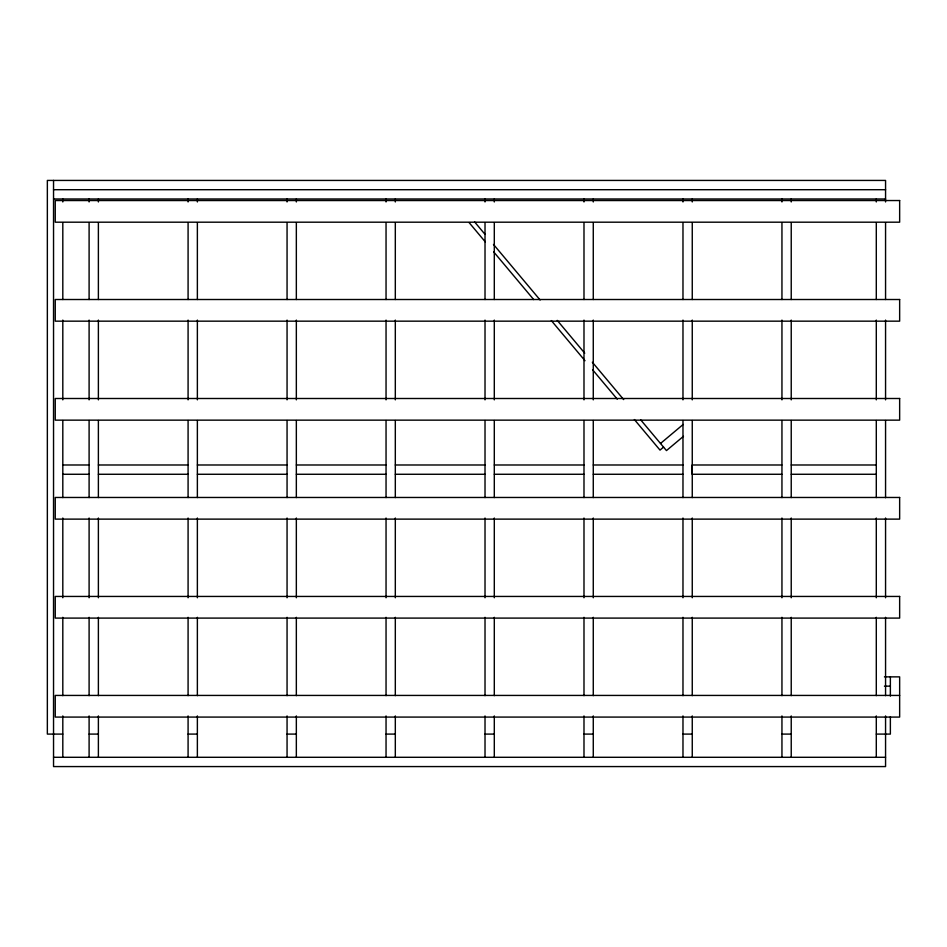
<?xml version="1.0" encoding="UTF-8"?>
<svg xmlns="http://www.w3.org/2000/svg" width="947" height="947" viewBox="0 0 947 947"><rect width="100%" height="100%" fill="white"/><g stroke="black" fill="none" stroke-linecap="round" stroke-linejoin="round"><path stroke-width="1.42" d="M660.509 443.468L683.166 424.457M663.563 447.114L660.012 450.097L634.372 419.545M683.462 436.318L666.463 450.583L640.776 419.959M53.541 189.708L885.563 189.708M53.541 198.988L885.563 198.988M62.81 464.989L89.101 464.989M98.381 464.989L188.086 464.989M197.367 464.989L287.059 464.989M296.34 464.989L386.045 464.989M395.313 464.989L485.018 464.989M494.298 464.989L583.991 464.989M593.272 464.989L682.976 464.989M781.843 464.989L692.15 464.989L692.15 474.269L781.843 474.269M791.23 464.989L876.295 464.989M62.81 474.269L89.101 474.269M98.381 474.269L188.086 474.269M197.367 474.269L287.059 474.269M296.34 474.269L386.045 474.269M395.313 474.269L485.018 474.269M494.298 474.269L583.991 474.269M593.272 474.269L682.976 474.269M791.23 474.269L876.295 474.269M884.451 676.868L899.65 676.868L899.65 717.08L55.246 717.08L55.246 695.429L899.65 695.429M884.451 686.149L890.369 686.149M62.81 734.091L47.35 734.091L47.35 180.427L885.563 180.427L885.563 201.948M89.101 734.091L98.381 734.091M188.086 734.091L197.367 734.091M287.059 734.091L296.34 734.091M386.045 734.091L395.313 734.091M485.018 734.091L494.298 734.091M583.991 734.091L593.272 734.091M682.976 734.091L692.257 734.091M781.95 734.091L791.23 734.091M876.295 734.091L890.369 734.091L890.369 716.654M53.541 757.292L885.563 757.292M474.589 221.906L485.042 234.371M493.482 244.421L540.121 299.998M557.215 320.37L584.749 353.195M592.349 362.239L623.682 399.587M469.144 222.64L485.29 241.876M493.707 251.914L533.717 299.595M551.332 320.583L584.997 360.7M592.585 369.756L617.278 399.172M890.369 676.868L890.369 696.104M885.563 222.628L885.563 299.512M885.563 320.098L885.563 399.859M885.563 420.539L885.563 497.708M885.563 518.021L885.563 597.77M885.563 617.314L885.563 695.654M885.563 715.932L885.563 766.573L53.541 766.573L53.541 180.427M876.295 198.988L876.295 201.948M876.295 222.628L876.295 299.512M876.295 320.098L876.295 399.859M876.295 420.539L876.295 497.577M876.295 518.021L876.295 597.77M876.295 617.314L876.295 695.654M876.295 715.932L876.295 757.292M791.23 198.988L791.23 201.948M791.23 222.628L791.23 299.512M791.23 320.098L791.23 399.859M791.23 420.539L791.23 497.577M791.23 518.021L791.23 597.77M791.23 617.314L791.23 695.654M791.23 715.932L791.23 757.292M781.95 198.988L781.95 201.948M781.95 222.628L781.95 299.512M781.95 320.098L781.95 399.859M781.95 420.539L781.95 497.577M781.95 518.021L781.95 597.77M781.95 617.314L781.95 695.654M781.95 715.932L781.95 757.292M692.257 198.988L692.257 201.948M692.257 222.628L692.257 299.512M692.257 320.098L692.257 399.859M692.257 420.539L692.257 497.577M692.257 518.021L692.257 597.77M692.257 617.314L692.257 695.654M692.257 715.932L692.257 757.292M682.976 198.988L682.976 201.948M682.976 222.628L682.976 299.512M682.976 320.098L682.976 399.859M682.976 420.539L682.976 497.577M682.976 518.021L682.976 597.77M682.976 617.314L682.976 695.654M682.976 715.932L682.976 757.292M593.272 198.988L593.272 201.948M593.272 222.628L593.272 299.512M593.272 320.098L593.272 399.859M593.272 420.539L593.272 497.577M593.272 518.021L593.272 597.77M593.272 617.314L593.272 695.654M593.272 715.932L593.272 757.292M583.991 198.988L583.991 201.948M583.991 222.628L583.991 299.512M583.991 320.098L583.991 399.859M583.991 420.539L583.991 497.577M583.991 518.021L583.991 597.77M583.991 617.314L583.991 695.654M583.991 715.932L583.991 757.292M494.298 198.988L494.298 201.948M494.298 222.628L494.298 299.512M494.298 320.098L494.298 399.859M494.298 420.539L494.298 497.577M494.298 518.021L494.298 597.77M494.298 617.314L494.298 695.654M494.298 715.932L494.298 757.292M485.018 198.988L485.018 201.948M485.018 222.628L485.018 299.512M485.018 320.098L485.018 399.859M485.018 420.539L485.018 497.577M485.018 518.021L485.018 597.77M485.018 617.314L485.018 695.654M485.018 715.932L485.018 757.292M395.313 198.988L395.313 201.948M395.313 222.628L395.313 299.512M395.313 320.098L395.313 399.859M395.313 420.539L395.313 497.577M395.313 518.021L395.313 597.77M395.313 617.314L395.313 695.654M395.313 715.932L395.313 757.292M386.045 198.988L386.045 201.948M386.045 222.628L386.045 299.512M386.045 320.098L386.045 399.859M386.045 420.539L386.045 497.577M386.045 518.021L386.045 597.77M386.045 617.314L386.045 695.654M386.045 715.932L386.045 757.292M296.34 198.988L296.34 201.948M296.34 222.628L296.34 299.512M296.34 320.098L296.34 399.859M296.34 420.539L296.34 497.577M296.34 518.021L296.34 597.77M296.34 617.314L296.34 695.654M296.34 715.932L296.34 757.292M287.059 198.988L287.059 201.948M287.059 222.628L287.059 299.512M287.059 320.098L287.059 399.859M287.059 420.539L287.059 497.577M287.059 518.021L287.059 597.77M287.059 617.314L287.059 695.654M287.059 715.932L287.059 757.292M197.367 198.988L197.367 201.948M197.367 222.628L197.367 299.512M197.367 320.098L197.367 399.859M197.367 420.539L197.367 497.577M197.367 518.021L197.367 597.77M197.367 617.314L197.367 695.654M197.367 715.932L197.367 757.292M188.086 198.988L188.086 201.948M188.086 222.628L188.086 299.512M188.086 320.098L188.086 399.859M188.086 420.539L188.086 497.577M188.086 518.021L188.086 597.77M188.086 617.314L188.086 695.654M188.086 715.932L188.086 757.292M98.381 198.988L98.381 201.948M98.381 222.628L98.381 299.512M98.381 320.098L98.381 399.859M98.381 420.539L98.381 497.577M98.381 518.021L98.381 597.77M98.381 617.314L98.381 695.654M98.381 715.932L98.381 757.292M89.101 198.988L89.101 201.948M89.101 222.628L89.101 299.512M89.101 320.098L89.101 399.859M89.101 420.539L89.101 497.577M89.101 518.021L89.101 597.77M89.101 617.314L89.101 695.654M89.101 715.932L89.101 757.292M62.81 198.988L62.81 201.948M62.81 222.628L62.81 299.512M62.81 320.098L62.81 399.859M62.81 420.539L62.81 497.577M62.81 518.021L62.81 597.77M62.81 617.314L62.81 695.654M62.81 715.932L62.81 757.292M899.65 200.539L55.246 200.539L55.246 222.19L899.65 222.19L899.65 200.539M899.65 299.512L55.246 299.512L55.246 321.163L899.65 321.163L899.65 299.512M899.65 398.498L55.246 398.498L55.246 420.148L899.65 420.148L899.65 398.498M899.65 497.471L55.246 497.471L55.246 519.122L899.65 519.122L899.65 497.471M899.65 596.444L55.246 596.444L55.246 618.095L899.65 618.095L899.65 596.444"/></g></svg>
